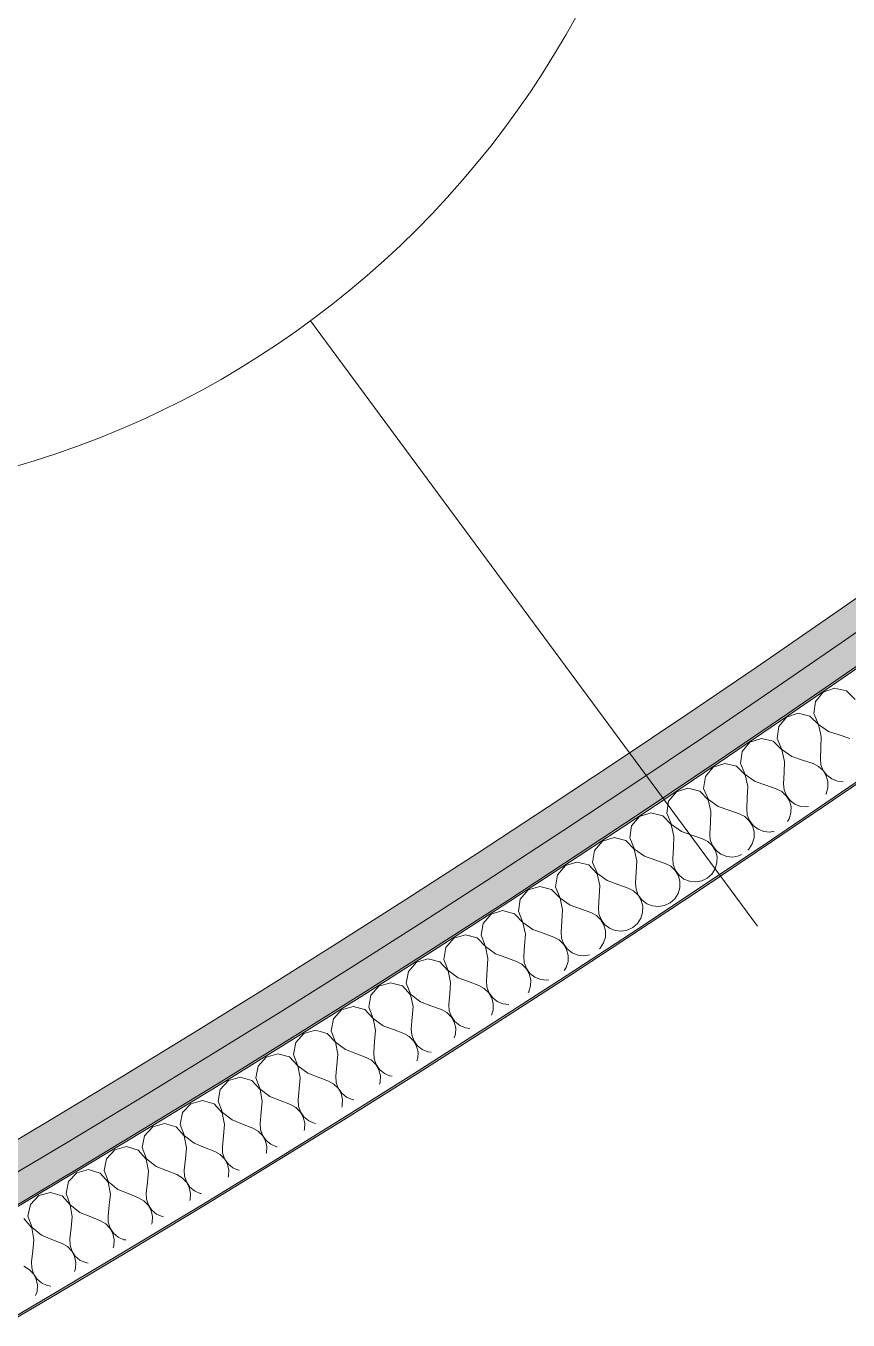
# Model space of a CAD drawing. Header units: millimetres. Extents: x -50172 to 74273, y -80883 to 11206.
# Drawn here: x -23101 to -22660, y -49881 to -49187 of the extents above; entities that cross this region are included whole.
import ezdxf
from ezdxf.enums import TextEntityAlignment as Align

# ---------------------------------------------------------------- set-up
doc = ezdxf.new("R2010")
doc.units = ezdxf.units.MM
doc.header["$MEASUREMENT"] = 0
doc.linetypes.add('Double Dashed', pattern=[1093.611073, 529.166651, -211.666656, 141.111112, -211.666656])
doc.layers.add('New_A-15-MG_Structural_Grid_Phase_2', color=7, linetype='Continuous')
doc.layers.add('New_A-25-M_Wall_Int', color=7, linetype='Continuous')
for name, color, linetype, lineweight, true_color in [('New_A-15-MG_Structural_Grid_Phase_2_Pen_No__222', 7, 'Continuous', 13, 0x65af33), ('New_A-25-M_Wall_Int_Pen_No__107', 7, 'Continuous', 15, 0xa6a6a6), ('New_A-25-M_Wall_Int_Pen_No__81', 7, 'Continuous', 20, 0x6a6a6a)]:
    doc.layers.add(name, color=color, linetype=linetype, lineweight=lineweight, true_color=true_color)
doc.layers.add('New_A-25-M_Wall_Int_Pen_No__1', color=7, linetype='Continuous', lineweight=13)
doc.layers.add('New_A-25-M_Wall_Int_Pen_No__150', color=7, linetype='Continuous', lineweight=0)
doc.styles.add('GENERATED_STYLE_4', font='')
doc.styles.get('GENERATED_STYLE_4').set_extended_font_data('Swis721 BT')

# ---------------------------------------------------------------- blocks, each defined once
blk = doc.blocks.new('*X250')
at = {"layer": 'New_A-25-M_Wall_Int_Pen_No__150', "linetype": 'Continuous'}
for p, q in [((-22667.65, -49542.29), (-22673.81, -49544.38)), ((-22661.31, -49543.74), (-22667.65, -49542.29)), ((-22677.95, -49549.4), (-22678.84, -49555.85)), ((-22673.81, -49544.38), (-22677.95, -49549.4)), ((-22656.68, -49548.31), (-22661.31, -49543.74)), ((-22687.25, -49555.8), (-22693.42, -49557.87)), ((-22680.91, -49557.27), (-22687.25, -49555.8)), ((-22678.84, -49555.85), (-22676.22, -49561.8)), ((-22697.57, -49562.87), (-22698.49, -49569.32)), ((-22693.42, -49557.87), (-22697.57, -49562.87)), ((-22676.29, -49561.85), (-22680.91, -49557.27)), ((-22674.78, -49568.18), (-22676.29, -49561.85)), ((-22676.22, -49561.8), (-22670.85, -49565.48)), ((-22706.89, -49569.24), (-22713.07, -49571.3)), ((-22700.56, -49570.74), (-22706.89, -49569.24)), ((-22698.49, -49569.32), (-22695.88, -49575.28)), ((-22674.78, -49568.18), (-22675.03, -49574.13)), ((-22670.85, -49565.48), (-22665.2, -49567.37)), ((-22665.2, -49567.37), (-22659.55, -49569.26)), ((-22717.24, -49576.29), (-22718.17, -49582.73)), ((-22713.07, -49571.3), (-22717.24, -49576.29)), ((-22695.96, -49575.33), (-22700.56, -49570.74)), ((-22694.46, -49581.67), (-22695.96, -49575.33)), ((-22695.88, -49575.28), (-22690.52, -49578.97)), ((-22675.03, -49574.13), (-22675.29, -49580.09)), ((-22726.58, -49582.63), (-22732.76, -49584.66)), ((-22720.25, -49584.14), (-22726.58, -49582.63)), ((-22715.66, -49588.75), (-22720.25, -49584.14)), ((-22718.17, -49582.73), (-22715.58, -49588.69)), ((-22694.46, -49581.67), (-22694.73, -49587.62)), ((-22690.52, -49578.97), (-22684.88, -49580.88)), ((-22684.88, -49580.88), (-22679.23, -49582.79)), ((-22676.29, -49584.26), (-22679.23, -49582.79)), ((-22675.29, -49580.09), (-22674.98, -49583.36)), ((-22674.98, -49583.36), (-22673.79, -49586.42)), ((-22736.95, -49589.64), (-22737.9, -49596.07)), ((-22732.76, -49584.66), (-22736.95, -49589.64)), ((-22714.19, -49595.09), (-22715.66, -49588.75)), ((-22715.58, -49588.69), (-22710.24, -49592.41)), ((-22694.73, -49587.62), (-22695.01, -49593.57)), ((-22673.87, -49586.47), (-22676.29, -49584.26)), ((-22672.14, -49589.27), (-22673.87, -49586.47)), ((-22673.79, -49586.42), (-22671.8, -49589.04)), ((-22671.25, -49592.43), (-22672.14, -49589.27)), ((-22671.8, -49589.04), (-22669.17, -49591.01)), ((-22669.17, -49591.01), (-22666.1, -49592.18)), ((-22752.49, -49597.96), (-22756.7, -49602.92)), ((-22746.31, -49595.95), (-22752.49, -49597.96)), ((-22739.98, -49597.48), (-22746.31, -49595.95)), ((-22735.41, -49602.1), (-22739.98, -49597.48)), ((-22737.9, -49596.07), (-22735.33, -49602.05)), ((-22714.19, -49595.09), (-22714.48, -49601.04)), ((-22710.24, -49592.41), (-22704.6, -49594.33)), ((-22704.6, -49594.33), (-22698.96, -49596.26)), ((-22696.02, -49597.74), (-22698.96, -49596.26)), ((-22693.61, -49599.96), (-22696.02, -49597.74)), ((-22695.01, -49593.57), (-22694.71, -49596.84)), ((-22694.71, -49596.84), (-22693.53, -49599.91)), ((-22672.18, -49598.89), (-22671.27, -49595.72)), ((-22671.27, -49595.72), (-22671.25, -49592.43)), ((-22666.1, -49592.18), (-22663.06, -49592.45)), ((-22756.7, -49602.92), (-22757.67, -49609.36)), ((-22733.95, -49608.45), (-22735.41, -49602.1)), ((-22735.33, -49602.05), (-22730, -49605.78)), ((-22714.48, -49601.04), (-22714.77, -49606.99)), ((-22691.89, -49602.76), (-22693.61, -49599.96)), ((-22693.53, -49599.91), (-22691.55, -49602.53)), ((-22691.01, -49605.93), (-22691.89, -49602.76)), ((-22691.55, -49602.53), (-22688.92, -49604.51)), ((-22688.92, -49604.51), (-22685.86, -49605.69)), ((-22672.3, -49599.09), (-22672.18, -49598.89)), ((-22772.27, -49611.2), (-22776.49, -49616.15)), ((-22766.08, -49609.2), (-22772.27, -49611.2)), ((-22759.76, -49610.75), (-22766.08, -49609.2)), ((-22755.2, -49615.39), (-22759.76, -49610.75)), ((-22757.67, -49609.36), (-22755.12, -49615.34)), ((-22733.95, -49608.45), (-22734.26, -49614.4)), ((-22730, -49605.78), (-22724.37, -49607.72)), ((-22724.37, -49607.72), (-22718.73, -49609.67)), ((-22715.8, -49611.15), (-22718.73, -49609.67)), ((-22713.39, -49613.39), (-22715.8, -49611.15)), ((-22714.77, -49606.99), (-22714.48, -49610.26)), ((-22714.48, -49610.26), (-22713.31, -49613.33)), ((-22691.96, -49612.38), (-22691.04, -49609.22)), ((-22691.04, -49609.22), (-22691.01, -49605.93)), ((-22685.86, -49605.69), (-22682.57, -49605.99)), ((-22682.57, -49605.99), (-22681.69, -49605.82)), ((-22776.49, -49616.15), (-22777.48, -49622.58)), ((-22753.76, -49621.74), (-22755.2, -49615.39)), ((-22755.12, -49615.34), (-22749.8, -49619.09)), ((-22734.26, -49614.4), (-22734.58, -49620.35)), ((-22711.68, -49616.19), (-22713.39, -49613.39)), ((-22713.31, -49613.33), (-22711.34, -49615.96)), ((-22710.81, -49619.36), (-22711.68, -49616.19)), ((-22711.34, -49615.96), (-22708.72, -49617.95)), ((-22708.72, -49617.95), (-22705.66, -49619.14)), ((-22692.9, -49613.88), (-22691.96, -49612.38)), ((-22792.09, -49624.37), (-22796.32, -49629.31)), ((-22785.89, -49622.4), (-22792.09, -49624.37)), ((-22779.58, -49623.97), (-22785.89, -49622.4)), ((-22775.03, -49628.62), (-22779.58, -49623.97)), ((-22777.48, -49622.58), (-22774.95, -49628.57)), ((-22753.76, -49621.74), (-22754.09, -49627.69)), ((-22749.8, -49619.09), (-22744.17, -49621.05)), ((-22744.17, -49621.05), (-22738.54, -49623.01)), ((-22735.62, -49624.51), (-22738.54, -49623.01)), ((-22733.22, -49626.75), (-22735.62, -49624.51)), ((-22734.58, -49620.35), (-22734.3, -49623.62)), ((-22734.3, -49623.62), (-22733.14, -49626.69)), ((-22713.55, -49628.6), (-22711.78, -49625.81)), ((-22711.78, -49625.81), (-22710.85, -49622.65)), ((-22710.85, -49622.65), (-22710.81, -49619.36)), ((-22705.66, -49619.14), (-22702.38, -49619.45)), ((-22702.38, -49619.45), (-22700.07, -49619.02)), ((-22796.32, -49629.31), (-22797.34, -49635.73)), ((-22773.61, -49634.98), (-22775.03, -49628.62)), ((-22774.95, -49628.57), (-22769.64, -49632.33)), ((-22769.64, -49632.33), (-22764.02, -49634.31)), ((-22754.09, -49627.69), (-22754.43, -49633.64)), ((-22731.52, -49629.56), (-22733.22, -49626.75)), ((-22733.14, -49626.69), (-22731.17, -49629.33)), ((-22730.66, -49632.73), (-22731.52, -49629.56)), ((-22731.17, -49629.33), (-22728.56, -49631.32)), ((-22730.7, -49636.02), (-22730.66, -49632.73)), ((-22728.56, -49631.32), (-22725.5, -49632.53)), ((-22725.5, -49632.53), (-22722.22, -49632.85)), ((-22722.22, -49632.85), (-22718.97, -49632.26)), ((-22718.97, -49632.26), (-22717.48, -49631.53)), ((-22714.12, -49629.11), (-22713.55, -49628.6)), ((-22811.95, -49637.48), (-22816.2, -49642.41)), ((-22805.74, -49635.53), (-22811.95, -49637.48)), ((-22799.44, -49637.12), (-22805.74, -49635.53)), ((-22794.9, -49641.79), (-22799.44, -49637.12)), ((-22797.34, -49635.73), (-22794.82, -49641.74)), ((-22773.61, -49634.98), (-22773.96, -49640.92)), ((-22764.02, -49634.31), (-22758.4, -49636.29)), ((-22755.48, -49637.8), (-22758.4, -49636.29)), ((-22753.08, -49640.05), (-22755.48, -49637.8)), ((-22754.43, -49633.64), (-22754.16, -49636.92)), ((-22754.16, -49636.92), (-22753, -49639.99)), ((-22733.42, -49641.96), (-22731.65, -49639.18)), ((-22731.65, -49639.18), (-22730.7, -49636.02)), ((-22816.2, -49642.41), (-22817.23, -49648.83)), ((-22793.51, -49648.15), (-22794.9, -49641.79)), ((-22794.82, -49641.74), (-22789.53, -49645.52)), ((-22789.53, -49645.52), (-22783.91, -49647.52)), ((-22773.96, -49640.92), (-22774.32, -49646.87)), ((-22751.4, -49642.86), (-22753.08, -49640.05)), ((-22753, -49639.99), (-22751.05, -49642.63)), ((-22750.55, -49646.04), (-22751.4, -49642.86)), ((-22751.05, -49642.63), (-22748.44, -49644.64)), ((-22750.6, -49649.33), (-22750.55, -49646.04)), ((-22748.44, -49644.64), (-22745.39, -49645.85)), ((-22745.39, -49645.85), (-22742.11, -49646.18)), ((-22742.11, -49646.18), (-22738.86, -49645.6)), ((-22738.86, -49645.6), (-22735.89, -49644.16)), ((-22735.89, -49644.16), (-22733.42, -49641.96)), ((-22831.85, -49650.53), (-22836.12, -49655.44)), ((-22825.64, -49648.6), (-22831.85, -49650.53)), ((-22819.34, -49650.21), (-22825.64, -49648.6)), ((-22814.82, -49654.89), (-22819.34, -49650.21)), ((-22817.23, -49648.83), (-22814.74, -49654.84)), ((-22793.51, -49648.15), (-22793.88, -49654.09)), ((-22783.91, -49647.52), (-22778.3, -49649.51)), ((-22775.38, -49651.03), (-22778.3, -49649.51)), ((-22772.99, -49653.28), (-22775.38, -49651.03)), ((-22774.32, -49646.87), (-22774.06, -49650.15)), ((-22774.06, -49650.15), (-22772.91, -49653.23)), ((-22771.31, -49656.1), (-22772.99, -49653.28)), ((-22772.91, -49653.23), (-22770.97, -49655.87)), ((-22753.34, -49655.26), (-22751.55, -49652.48)), ((-22751.55, -49652.48), (-22750.6, -49649.33)), ((-22836.12, -49655.44), (-22837.17, -49661.86)), ((-22813.44, -49661.25), (-22814.82, -49654.89)), ((-22814.74, -49654.84), (-22809.45, -49658.64)), ((-22809.45, -49658.64), (-22803.85, -49660.65)), ((-22793.88, -49654.09), (-22794.25, -49660.04)), ((-22794.25, -49660.04), (-22794, -49663.32)), ((-22770.47, -49659.28), (-22771.31, -49656.1)), ((-22770.97, -49655.87), (-22768.37, -49657.89)), ((-22770.54, -49662.57), (-22770.47, -49659.28)), ((-22768.37, -49657.89), (-22765.31, -49659.11)), ((-22765.31, -49659.11), (-22762.04, -49659.45)), ((-22762.04, -49659.45), (-22758.79, -49658.88)), ((-22758.79, -49658.88), (-22755.81, -49657.45)), ((-22755.81, -49657.45), (-22753.34, -49655.26)), ((-22851.79, -49663.52), (-22856.07, -49668.41)), ((-22845.58, -49661.6), (-22851.79, -49663.52)), ((-22839.28, -49663.23), (-22845.58, -49661.6)), ((-22834.78, -49667.93), (-22839.28, -49663.23)), ((-22837.17, -49661.86), (-22834.69, -49667.88)), ((-22813.83, -49667.2), (-22814.22, -49673.14)), ((-22813.44, -49661.25), (-22813.83, -49667.2)), ((-22803.85, -49660.65), (-22798.24, -49662.67)), ((-22795.33, -49664.19), (-22798.24, -49662.67)), ((-22792.94, -49666.45), (-22795.33, -49664.19)), ((-22794, -49663.32), (-22792.86, -49666.4)), ((-22791.28, -49669.28), (-22792.94, -49666.45)), ((-22792.86, -49666.4), (-22790.93, -49669.05)), ((-22773.29, -49668.49), (-22771.5, -49665.72)), ((-22771.5, -49665.72), (-22770.54, -49662.57)), ((-22856.07, -49668.41), (-22857.15, -49674.83)), ((-22833.42, -49674.3), (-22834.78, -49667.93)), ((-22834.69, -49667.88), (-22829.42, -49671.69)), ((-22833.42, -49674.3), (-22833.83, -49680.24)), ((-22829.42, -49671.69), (-22823.82, -49673.73)), ((-22823.82, -49673.73), (-22818.22, -49675.76)), ((-22814.22, -49673.14), (-22813.98, -49676.42)), ((-22790.45, -49672.46), (-22791.28, -49669.28)), ((-22790.93, -49669.05), (-22788.34, -49671.07)), ((-22790.52, -49675.75), (-22790.45, -49672.46)), ((-22788.34, -49671.07), (-22785.29, -49672.31)), ((-22785.29, -49672.31), (-22782.01, -49672.66)), ((-22782.01, -49672.66), (-22778.76, -49672.1)), ((-22778.76, -49672.1), (-22775.78, -49670.68)), ((-22775.78, -49670.68), (-22773.29, -49668.49)), ((-22876.07, -49681.32), (-22877.17, -49687.73)), ((-22871.77, -49676.44), (-22876.07, -49681.32)), ((-22865.55, -49674.54), (-22871.77, -49676.44)), ((-22859.26, -49676.2), (-22865.55, -49674.54)), ((-22854.77, -49680.91), (-22859.26, -49676.2)), ((-22857.15, -49674.83), (-22854.69, -49680.85)), ((-22853.44, -49687.28), (-22854.77, -49680.91)), ((-22854.69, -49680.85), (-22849.43, -49684.69)), ((-22833.83, -49680.24), (-22834.24, -49686.18)), ((-22815.31, -49677.29), (-22818.22, -49675.76)), ((-22812.94, -49679.56), (-22815.31, -49677.29)), ((-22813.98, -49676.42), (-22812.86, -49679.51)), ((-22811.28, -49682.4), (-22812.94, -49679.56)), ((-22812.86, -49679.51), (-22810.93, -49682.17)), ((-22793.29, -49681.66), (-22791.5, -49678.9)), ((-22791.5, -49678.9), (-22790.52, -49675.75)), ((-22885.57, -49687.42), (-22891.8, -49689.3)), ((-22879.28, -49689.09), (-22885.57, -49687.42)), ((-22877.17, -49687.73), (-22874.73, -49693.77)), ((-22853.44, -49687.28), (-22853.86, -49693.22)), ((-22849.43, -49684.69), (-22843.84, -49686.74)), ((-22843.84, -49686.74), (-22838.24, -49688.79)), ((-22834.24, -49686.18), (-22834.01, -49689.46)), ((-22810.46, -49685.58), (-22811.28, -49682.4)), ((-22810.93, -49682.17), (-22808.34, -49684.2)), ((-22810.54, -49688.87), (-22810.46, -49685.58)), ((-22808.34, -49684.2), (-22805.3, -49685.44)), ((-22805.3, -49685.44), (-22802.02, -49685.8)), ((-22802.02, -49685.8), (-22799.02, -49685.3)), ((-22793.71, -49682.03), (-22793.29, -49681.66)), ((-22896.11, -49694.17), (-22897.23, -49700.58)), ((-22891.8, -49689.3), (-22896.11, -49694.17)), ((-22874.81, -49693.82), (-22879.28, -49689.09)), ((-22873.5, -49700.19), (-22874.81, -49693.82)), ((-22874.73, -49693.77), (-22869.48, -49697.61)), ((-22853.86, -49693.22), (-22854.29, -49699.16)), ((-22835.34, -49690.33), (-22838.24, -49688.79)), ((-22832.97, -49692.61), (-22835.34, -49690.33)), ((-22834.01, -49689.46), (-22832.89, -49692.55)), ((-22831.32, -49695.45), (-22832.97, -49692.61)), ((-22832.89, -49692.55), (-22830.97, -49695.22)), ((-22830.97, -49695.22), (-22828.39, -49697.26)), ((-22812.6, -49693.65), (-22811.53, -49692.01)), ((-22811.53, -49692.01), (-22810.54, -49688.87)), ((-22911.87, -49702.09), (-22916.19, -49706.95)), ((-22905.63, -49700.24), (-22911.87, -49702.09)), ((-22899.35, -49701.93), (-22905.63, -49700.24)), ((-22894.89, -49706.67), (-22899.35, -49701.93)), ((-22897.23, -49700.58), (-22894.81, -49706.62)), ((-22873.5, -49700.19), (-22873.94, -49706.13)), ((-22869.48, -49697.61), (-22863.9, -49699.68)), ((-22863.9, -49699.68), (-22858.31, -49701.75)), ((-22855.41, -49703.3), (-22858.31, -49701.75)), ((-22854.29, -49699.16), (-22854.07, -49702.44)), ((-22831.6, -49705.06), (-22830.61, -49701.92)), ((-22830.51, -49698.63), (-22831.32, -49695.45)), ((-22830.61, -49701.92), (-22830.51, -49698.63)), ((-22828.39, -49697.26), (-22825.35, -49698.51)), ((-22825.35, -49698.51), (-22822.08, -49698.88)), ((-22822.08, -49698.88), (-22820.75, -49698.66)), ((-22916.19, -49706.95), (-22917.33, -49713.35)), ((-22893.6, -49713.05), (-22894.89, -49706.67)), ((-22894.81, -49706.62), (-22889.57, -49710.48)), ((-22873.94, -49706.13), (-22874.39, -49712.08)), ((-22853.05, -49705.59), (-22855.41, -49703.3)), ((-22854.07, -49702.44), (-22852.97, -49705.54)), ((-22851.41, -49708.43), (-22853.05, -49705.59)), ((-22852.97, -49705.54), (-22851.06, -49708.21)), ((-22850.61, -49711.62), (-22851.41, -49708.43)), ((-22851.06, -49708.21), (-22848.48, -49710.25)), ((-22831.91, -49705.52), (-22831.6, -49705.06)), ((-22931.97, -49714.82), (-22936.32, -49719.66)), ((-22925.73, -49712.99), (-22931.97, -49714.82)), ((-22919.45, -49714.7), (-22925.73, -49712.99)), ((-22915.01, -49719.45), (-22919.45, -49714.7)), ((-22917.33, -49713.35), (-22914.93, -49719.4)), ((-22893.6, -49713.05), (-22894.06, -49718.99)), ((-22889.57, -49710.48), (-22884, -49712.57)), ((-22884, -49712.57), (-22878.41, -49714.65)), ((-22875.52, -49716.21), (-22878.41, -49714.65)), ((-22874.39, -49712.08), (-22874.18, -49715.36)), ((-22874.18, -49715.36), (-22873.09, -49718.45)), ((-22851.58, -49717.63), (-22850.71, -49714.91)), ((-22850.71, -49714.91), (-22850.61, -49711.62)), ((-22848.48, -49710.25), (-22845.45, -49711.51)), ((-22845.45, -49711.51), (-22842.25, -49711.89)), ((-22936.32, -49719.66), (-22937.47, -49726.07)), ((-22913.74, -49725.84), (-22915.01, -49719.45)), ((-22914.93, -49719.4), (-22909.71, -49723.28)), ((-22894.06, -49718.99), (-22894.53, -49724.93)), ((-22873.17, -49718.51), (-22875.52, -49716.21)), ((-22871.53, -49721.36), (-22873.17, -49718.51)), ((-22873.09, -49718.45), (-22871.18, -49721.13)), ((-22870.74, -49724.55), (-22871.53, -49721.36)), ((-22871.18, -49721.13), (-22868.62, -49723.18)), ((-22952.12, -49727.49), (-22956.48, -49732.32)), ((-22945.87, -49725.67), (-22952.12, -49727.49)), ((-22939.6, -49727.41), (-22945.87, -49725.67)), ((-22935.17, -49732.17), (-22939.6, -49727.41)), ((-22937.47, -49726.07), (-22935.09, -49732.12)), ((-22913.74, -49725.84), (-22914.22, -49731.77)), ((-22909.71, -49723.28), (-22904.13, -49725.39)), ((-22904.13, -49725.39), (-22898.56, -49727.49)), ((-22895.67, -49729.06), (-22898.56, -49727.49)), ((-22893.33, -49731.36), (-22895.67, -49729.06)), ((-22894.53, -49724.93), (-22894.33, -49728.21)), ((-22894.33, -49728.21), (-22893.24, -49731.31)), ((-22871.53, -49729.89), (-22870.86, -49727.83)), ((-22870.86, -49727.83), (-22870.74, -49724.55)), ((-22868.62, -49723.18), (-22865.58, -49724.46)), ((-22865.58, -49724.46), (-22863.16, -49724.75)), ((-22956.48, -49732.32), (-22957.65, -49738.72)), ((-22933.92, -49738.56), (-22935.17, -49732.17)), ((-22935.09, -49732.12), (-22929.88, -49736.02)), ((-22929.88, -49736.02), (-22924.31, -49738.14)), ((-22914.22, -49731.77), (-22914.7, -49737.71)), ((-22891.7, -49734.21), (-22893.33, -49731.36)), ((-22893.24, -49731.31), (-22891.35, -49733.99)), ((-22890.92, -49737.41), (-22891.7, -49734.21)), ((-22891.35, -49733.99), (-22888.79, -49736.05)), ((-22888.79, -49736.05), (-22885.76, -49737.33)), ((-22972.3, -49740.09), (-22976.68, -49744.91)), ((-22966.05, -49738.3), (-22972.3, -49740.09)), ((-22959.79, -49740.05), (-22966.05, -49738.3)), ((-22955.38, -49744.83), (-22959.79, -49740.05)), ((-22957.65, -49738.72), (-22955.29, -49744.78)), ((-22933.92, -49738.56), (-22934.42, -49744.5)), ((-22924.31, -49738.14), (-22918.75, -49740.26)), ((-22915.86, -49741.84), (-22918.75, -49740.26)), ((-22913.52, -49744.15), (-22915.86, -49741.84)), ((-22914.7, -49737.71), (-22914.52, -49740.99)), ((-22914.52, -49740.99), (-22913.44, -49744.1)), ((-22891.54, -49742.2), (-22891.05, -49740.69)), ((-22891.05, -49740.69), (-22890.92, -49737.41)), ((-22885.76, -49737.33), (-22883.98, -49737.55)), ((-22976.68, -49744.91), (-22977.88, -49751.3)), ((-22954.14, -49751.22), (-22955.38, -49744.83)), ((-22955.29, -49744.78), (-22950.09, -49748.69)), ((-22950.09, -49748.69), (-22944.53, -49750.83)), ((-22934.42, -49744.5), (-22934.92, -49750.43)), ((-22934.92, -49750.43), (-22934.75, -49753.72)), ((-22911.91, -49747.01), (-22913.52, -49744.15)), ((-22913.44, -49744.1), (-22911.56, -49746.79)), ((-22911.14, -49750.2), (-22911.91, -49747.01)), ((-22911.56, -49746.79), (-22909, -49748.86)), ((-22911.28, -49753.49), (-22911.14, -49750.2)), ((-22909, -49748.86), (-22905.98, -49750.15)), ((-22905.98, -49750.15), (-22904.72, -49750.31)), ((-22996.92, -49757.43), (-22998.14, -49763.82)), ((-22992.53, -49752.63), (-22996.92, -49757.43)), ((-22986.27, -49750.86), (-22992.53, -49752.63)), ((-22980.01, -49752.63), (-22986.27, -49750.86)), ((-22975.62, -49757.42), (-22980.01, -49752.63)), ((-22977.88, -49751.3), (-22975.54, -49757.37)), ((-22974.4, -49763.82), (-22975.62, -49757.42)), ((-22975.54, -49757.37), (-22970.35, -49761.3)), ((-22954.66, -49757.16), (-22955.18, -49763.09)), ((-22954.14, -49751.22), (-22954.66, -49757.16)), ((-22944.53, -49750.83), (-22938.97, -49752.97)), ((-22936.09, -49754.56), (-22938.97, -49752.97)), ((-22933.76, -49756.88), (-22936.09, -49754.56)), ((-22934.75, -49753.72), (-22933.68, -49756.82)), ((-22932.16, -49759.74), (-22933.76, -49756.88)), ((-22933.68, -49756.82), (-22931.8, -49759.52)), ((-22911.63, -49754.56), (-22911.28, -49753.49)), ((-23006.53, -49763.35), (-23012.8, -49765.11)), ((-23000.28, -49765.14), (-23006.53, -49763.35)), ((-22998.14, -49763.82), (-22995.82, -49769.9)), ((-22974.4, -49763.82), (-22974.94, -49769.75)), ((-22970.35, -49761.3), (-22964.8, -49763.46)), ((-22964.8, -49763.46), (-22959.24, -49765.62)), ((-22955.18, -49763.09), (-22955.02, -49766.38)), ((-22931.4, -49762.94), (-22932.16, -49759.74)), ((-22931.8, -49759.52), (-22929.26, -49761.6)), ((-22931.55, -49766.22), (-22931.4, -49762.94)), ((-22929.26, -49761.6), (-22926.24, -49762.9)), ((-22926.24, -49762.9), (-22925.37, -49763.01)), ((-23017.2, -49769.89), (-23018.44, -49776.28)), ((-23012.8, -49765.11), (-23017.2, -49769.89)), ((-22995.9, -49769.95), (-23000.28, -49765.14)), ((-22994.71, -49776.35), (-22995.9, -49769.95)), ((-22995.82, -49769.9), (-22990.64, -49773.85)), ((-22974.94, -49769.75), (-22975.48, -49775.69)), ((-22956.37, -49767.21), (-22959.24, -49765.62)), ((-22954.04, -49769.54), (-22956.37, -49767.21)), ((-22955.02, -49766.38), (-22953.96, -49769.49)), ((-22952.45, -49772.41), (-22954.04, -49769.54)), ((-22953.96, -49769.49), (-22952.09, -49772.19)), ((-22931.79, -49766.96), (-22931.55, -49766.22)), ((-23033.1, -49777.52), (-23037.52, -49782.29)), ((-23026.83, -49775.78), (-23033.1, -49777.52)), ((-23020.58, -49777.59), (-23026.83, -49775.78)), ((-23016.22, -49782.42), (-23020.58, -49777.59)), ((-23018.44, -49776.28), (-23016.14, -49782.37)), ((-22994.71, -49776.35), (-22995.26, -49782.28)), ((-22990.64, -49773.85), (-22985.1, -49776.02)), ((-22985.1, -49776.02), (-22979.55, -49778.2)), ((-22976.68, -49779.8), (-22979.55, -49778.2)), ((-22975.48, -49775.69), (-22975.33, -49778.97)), ((-22951.7, -49775.61), (-22952.45, -49772.41)), ((-22952.09, -49772.19), (-22949.55, -49774.27)), ((-22951.86, -49778.89), (-22951.7, -49775.61)), ((-22949.55, -49774.27), (-22946.53, -49775.58)), ((-22946.53, -49775.58), (-22945.94, -49775.66)), ((-23037.52, -49782.29), (-23038.78, -49788.67)), ((-23015.05, -49788.82), (-23016.22, -49782.42)), ((-23016.14, -49782.37), (-23010.98, -49786.33)), ((-22995.26, -49782.28), (-22995.82, -49788.21)), ((-22974.36, -49782.13), (-22976.68, -49779.8)), ((-22975.33, -49778.97), (-22974.28, -49782.08)), ((-22972.78, -49785.01), (-22974.36, -49782.13)), ((-22974.28, -49782.08), (-22972.42, -49784.79)), ((-22972.04, -49788.21), (-22972.78, -49785.01)), ((-22972.42, -49784.79), (-22969.89, -49786.88)), ((-22952.03, -49779.41), (-22951.86, -49778.89)), ((-23053.45, -49789.87), (-23057.88, -49794.62)), ((-23047.17, -49788.15), (-23053.45, -49789.87)), ((-23040.93, -49789.98), (-23047.17, -49788.15)), ((-23036.58, -49794.82), (-23040.93, -49789.98)), ((-23038.78, -49788.67), (-23036.5, -49794.77)), ((-23015.05, -49788.82), (-23015.62, -49794.75)), ((-23010.98, -49786.33), (-23005.44, -49788.52)), ((-23005.44, -49788.52), (-22999.89, -49790.71)), ((-22997.03, -49792.33), (-22999.89, -49790.71)), ((-22994.72, -49794.67), (-22997.03, -49792.33)), ((-22995.82, -49788.21), (-22995.68, -49791.5)), ((-22995.68, -49791.5), (-22994.64, -49794.62)), ((-22972.35, -49791.91), (-22972.21, -49791.5)), ((-22972.21, -49791.5), (-22972.04, -49788.21)), ((-22969.89, -49786.88), (-22966.87, -49788.2)), ((-22966.87, -49788.2), (-22966.42, -49788.26)), ((-23057.88, -49794.62), (-23059.16, -49801)), ((-23035.43, -49801.22), (-23036.58, -49794.82)), ((-23036.5, -49794.77), (-23031.35, -49798.75)), ((-23031.35, -49798.75), (-23025.82, -49800.96)), ((-23015.62, -49794.75), (-23016.2, -49800.68)), ((-22993.14, -49797.55), (-22994.72, -49794.67)), ((-22994.64, -49794.62), (-22992.79, -49797.33)), ((-22992.42, -49800.75), (-22993.14, -49797.55)), ((-22992.79, -49797.33), (-22990.26, -49799.43)), ((-23073.83, -49802.15), (-23078.28, -49806.89)), ((-23067.55, -49800.45), (-23073.83, -49802.15)), ((-23061.31, -49802.3), (-23067.55, -49800.45)), ((-23056.98, -49807.15), (-23061.31, -49802.3)), ((-23059.16, -49801), (-23056.9, -49807.1)), ((-23035.43, -49801.22), (-23036.02, -49807.15)), ((-23025.82, -49800.96), (-23020.28, -49803.16)), ((-23017.42, -49804.79), (-23020.28, -49803.16)), ((-23015.12, -49807.13), (-23017.42, -49804.79)), ((-23016.2, -49800.68), (-23016.07, -49803.96)), ((-23016.07, -49803.96), (-23015.04, -49807.08)), ((-22992.74, -49804.45), (-22992.6, -49804.04)), ((-22992.6, -49804.04), (-22992.42, -49800.75)), ((-22990.26, -49799.43), (-22987.25, -49800.76)), ((-22987.25, -49800.76), (-22986.83, -49800.82)), ((-23087.97, -49812.68), (-23094.25, -49814.36)), ((-23081.74, -49814.56), (-23087.97, -49812.68)), ((-23078.28, -49806.89), (-23079.58, -49813.26)), ((-23055.85, -49813.56), (-23056.98, -49807.15)), ((-23056.9, -49807.1), (-23051.76, -49811.1)), ((-23051.76, -49811.1), (-23046.24, -49813.33)), ((-23036.02, -49807.15), (-23036.62, -49813.08)), ((-23036.62, -49813.08), (-23036.5, -49816.36)), ((-23013.55, -49810.02), (-23015.12, -49807.13)), ((-23015.04, -49807.08), (-23013.2, -49809.8)), ((-23012.83, -49813.23), (-23013.55, -49810.02)), ((-23013.2, -49809.8), (-23010.68, -49811.91)), ((-23010.68, -49811.91), (-23007.67, -49813.25)), ((-23098.72, -49819.09), (-23100.04, -49825.46)), ((-23094.25, -49814.36), (-23098.72, -49819.09)), ((-23077.42, -49819.42), (-23081.74, -49814.56)), ((-23079.58, -49813.26), (-23077.34, -49819.37)), ((-23076.31, -49825.83), (-23077.42, -49819.42)), ((-23077.34, -49819.37), (-23072.21, -49823.38)), ((-23056.46, -49819.49), (-23057.08, -49825.41)), ((-23055.85, -49813.56), (-23056.46, -49819.49)), ((-23046.24, -49813.33), (-23040.71, -49815.55)), ((-23037.86, -49817.19), (-23040.71, -49815.55)), ((-23035.56, -49819.54), (-23037.86, -49817.19)), ((-23036.5, -49816.36), (-23035.48, -49819.49)), ((-23034, -49822.43), (-23035.56, -49819.54)), ((-23035.48, -49819.49), (-23033.64, -49822.21)), ((-23013.21, -49817.04), (-23013.02, -49816.51)), ((-23013.02, -49816.51), (-23012.83, -49813.23)), ((-23007.67, -49813.25), (-23007.16, -49813.32)), ((-23097.9, -49831.63), (-23102.2, -49826.75)), ((-23100.04, -49825.46), (-23097.81, -49831.58)), ((-23076.31, -49825.83), (-23076.94, -49831.76)), ((-23072.21, -49823.38), (-23066.69, -49825.63)), ((-23066.69, -49825.63), (-23061.17, -49827.87)), ((-23057.08, -49825.41), (-23056.96, -49828.7)), ((-23033.29, -49825.64), (-23034, -49822.43)), ((-23033.64, -49822.21), (-23031.13, -49824.33)), ((-23033.49, -49828.92), (-23033.29, -49825.64)), ((-23031.13, -49824.33), (-23028.13, -49825.68)), ((-23028.13, -49825.68), (-23027.42, -49825.78)), ((-23096.8, -49838.04), (-23097.9, -49831.63)), ((-23097.81, -49831.58), (-23092.7, -49835.61)), ((-23076.94, -49831.76), (-23077.57, -49837.68)), ((-23058.33, -49829.52), (-23061.17, -49827.87)), ((-23056.04, -49831.87), (-23058.33, -49829.52)), ((-23056.96, -49828.7), (-23055.96, -49831.83)), ((-23054.49, -49834.77), (-23056.04, -49831.87)), ((-23055.96, -49831.83), (-23054.13, -49834.56)), ((-23033.76, -49829.68), (-23033.49, -49828.92)), ((-23096.8, -49838.04), (-23097.45, -49843.96)), ((-23092.7, -49835.61), (-23087.19, -49837.87)), ((-23087.19, -49837.87), (-23081.68, -49840.13)), ((-23078.84, -49841.78), (-23081.68, -49840.13)), ((-23077.57, -49837.68), (-23077.47, -49840.97)), ((-23053.79, -49837.98), (-23054.49, -49834.77)), ((-23054.13, -49834.56), (-23051.62, -49836.68)), ((-23054, -49841.26), (-23053.79, -49837.98)), ((-23051.62, -49836.68), (-23048.63, -49838.04)), ((-23048.63, -49838.04), (-23047.6, -49838.19)), ((-23097.45, -49843.96), (-23098.11, -49849.89)), ((-23076.56, -49844.15), (-23078.84, -49841.78)), ((-23077.47, -49840.97), (-23076.47, -49844.1)), ((-23075.01, -49847.05), (-23076.56, -49844.15)), ((-23076.47, -49844.1), (-23074.66, -49846.83)), ((-23074.33, -49850.26), (-23075.01, -49847.05)), ((-23074.66, -49846.83), (-23072.16, -49848.97)), ((-23054.4, -49842.38), (-23054, -49841.26)), ((-23099.38, -49853.98), (-23102.22, -49852.32)), ((-23097.11, -49856.36), (-23099.38, -49853.98)), ((-23098.11, -49849.89), (-23098.02, -49853.17)), ((-23098.02, -49853.17), (-23097.03, -49856.31)), ((-23075.11, -49855.12), (-23074.55, -49853.54)), ((-23074.55, -49853.54), (-23074.33, -49850.26)), ((-23072.16, -49848.97), (-23069.16, -49850.34)), ((-23069.16, -49850.34), (-23067.7, -49850.56)), ((-23095.58, -49859.26), (-23097.11, -49856.36)), ((-23097.03, -49856.31), (-23095.22, -49859.05)), ((-23094.9, -49862.48), (-23095.58, -49859.26)), ((-23095.22, -49859.05), (-23092.73, -49861.19)), ((-23092.73, -49861.19), (-23089.74, -49862.57)), ((-23095.92, -49867.91), (-23095.13, -49865.76)), ((-23095.13, -49865.76), (-23094.9, -49862.48)), ((-23089.74, -49862.57), (-23087.73, -49862.88))]:
    blk.add_line(p, q, dxfattribs=at)
blk = doc.blocks.new('Wall_7_1', base_point=(-29918.46, -50217.22))
at = {"layer": 'New_A-25-M_Wall_Int_Pen_No__107', "linetype": 'Continuous'}
for points in [[(-20081.52, -46377.18, -0.413614), (-29924.46, -50230.97), (-29930.45, -50244.72, 0.413614), (-20067.79, -46383.21)], [(-20095.26, -46371.16, -0.413614), (-29918.46, -50217.22), (-29924.46, -50230.97, 0.413614), (-20081.52, -46377.18)]]:
    blk.add_hatch(color=256, dxfattribs=at).paths.add_polyline_path(points)
at = {"layer": 'New_A-25-M_Wall_Int_Pen_No__81', "linetype": 'Continuous', "lineweight": 0, "true_color": 0x353535}
for points in [[(-20067.79, -46383.21, -0.413614), (-29930.45, -50244.72), (-29930.85, -50245.64, 0.413614), (-20066.87, -46383.61)], [(-20021.08, -46403.69, -0.413614), (-29950.84, -50291.47), (-29951.24, -50292.39, 0.413614), (-20020.16, -46404.09)]]:
    blk.add_hatch(color=250, dxfattribs=at).paths.add_polyline_path(points)
at = {"layer": 'New_A-25-M_Wall_Int_Pen_No__1', "linetype": 'Continuous'}
for radius in [7482.12, 7467.12, 7498.12, 7497.12, 7549.12, 7548.12]:
    blk.add_arc((-26933.84, -43372.52), radius, 246.440445, 336.323082, dxfattribs=at)
at = {"layer": 'New_A-25-M_Wall_Int', "color": 250, "lineweight": 50, "true_color": 0x2a2a2a}
blk.add_blockref('*X250', (0, 0), dxfattribs=at)
blk = doc.blocks.new('Standard grid marker_11')
at = {"layer": 'New_A-15-MG_Structural_Grid_Phase_2_Pen_No__222', "linetype": 'Double Dashed'}
blk.add_line((19354.27, 0), (21944.88, 0), dxfattribs=at)
at = {"layer": 'New_A-15-MG_Structural_Grid_Phase_2_Pen_No__222', "linetype": 'Continuous'}
blk.add_circle((22444.88, 0), 500, dxfattribs=at)
at = {"layer": 'New_A-15-MG_Structural_Grid_Phase_2_Pen_No__222', "style": 'GENERATED_STYLE_4'}
for tag, p in [('AC_MarkerText_1_0', (-500, 43.63)), ('AC_MarkerText_1_1', (22444.88, 43.63))]:
    blk.add_attdef(tag, text='', height=350, rotation=210.0234, dxfattribs=at).set_placement(p, align=Align.MIDDLE_CENTER)

msp = doc.modelspace()

# ---------------------------------------------------------------- block references
at = {"layer": 'New_A-15-MG_Structural_Grid_Phase_2', "color": 8, "linetype": 'Continuous', "lineweight": 15, "zscale": 1000, "rotation": 126.417012497801}
msp.add_blockref('Standard grid marker_11', (-9920.77, -67004.75), dxfattribs=at)
at = {"layer": 'New_A-25-M_Wall_Int', "color": 250, "lineweight": 50, "true_color": 0x2a2a2a}
msp.add_blockref('Wall_7_1', (-29918.46, -50217.22), dxfattribs=at)

doc.saveas('drawing.dxf')
